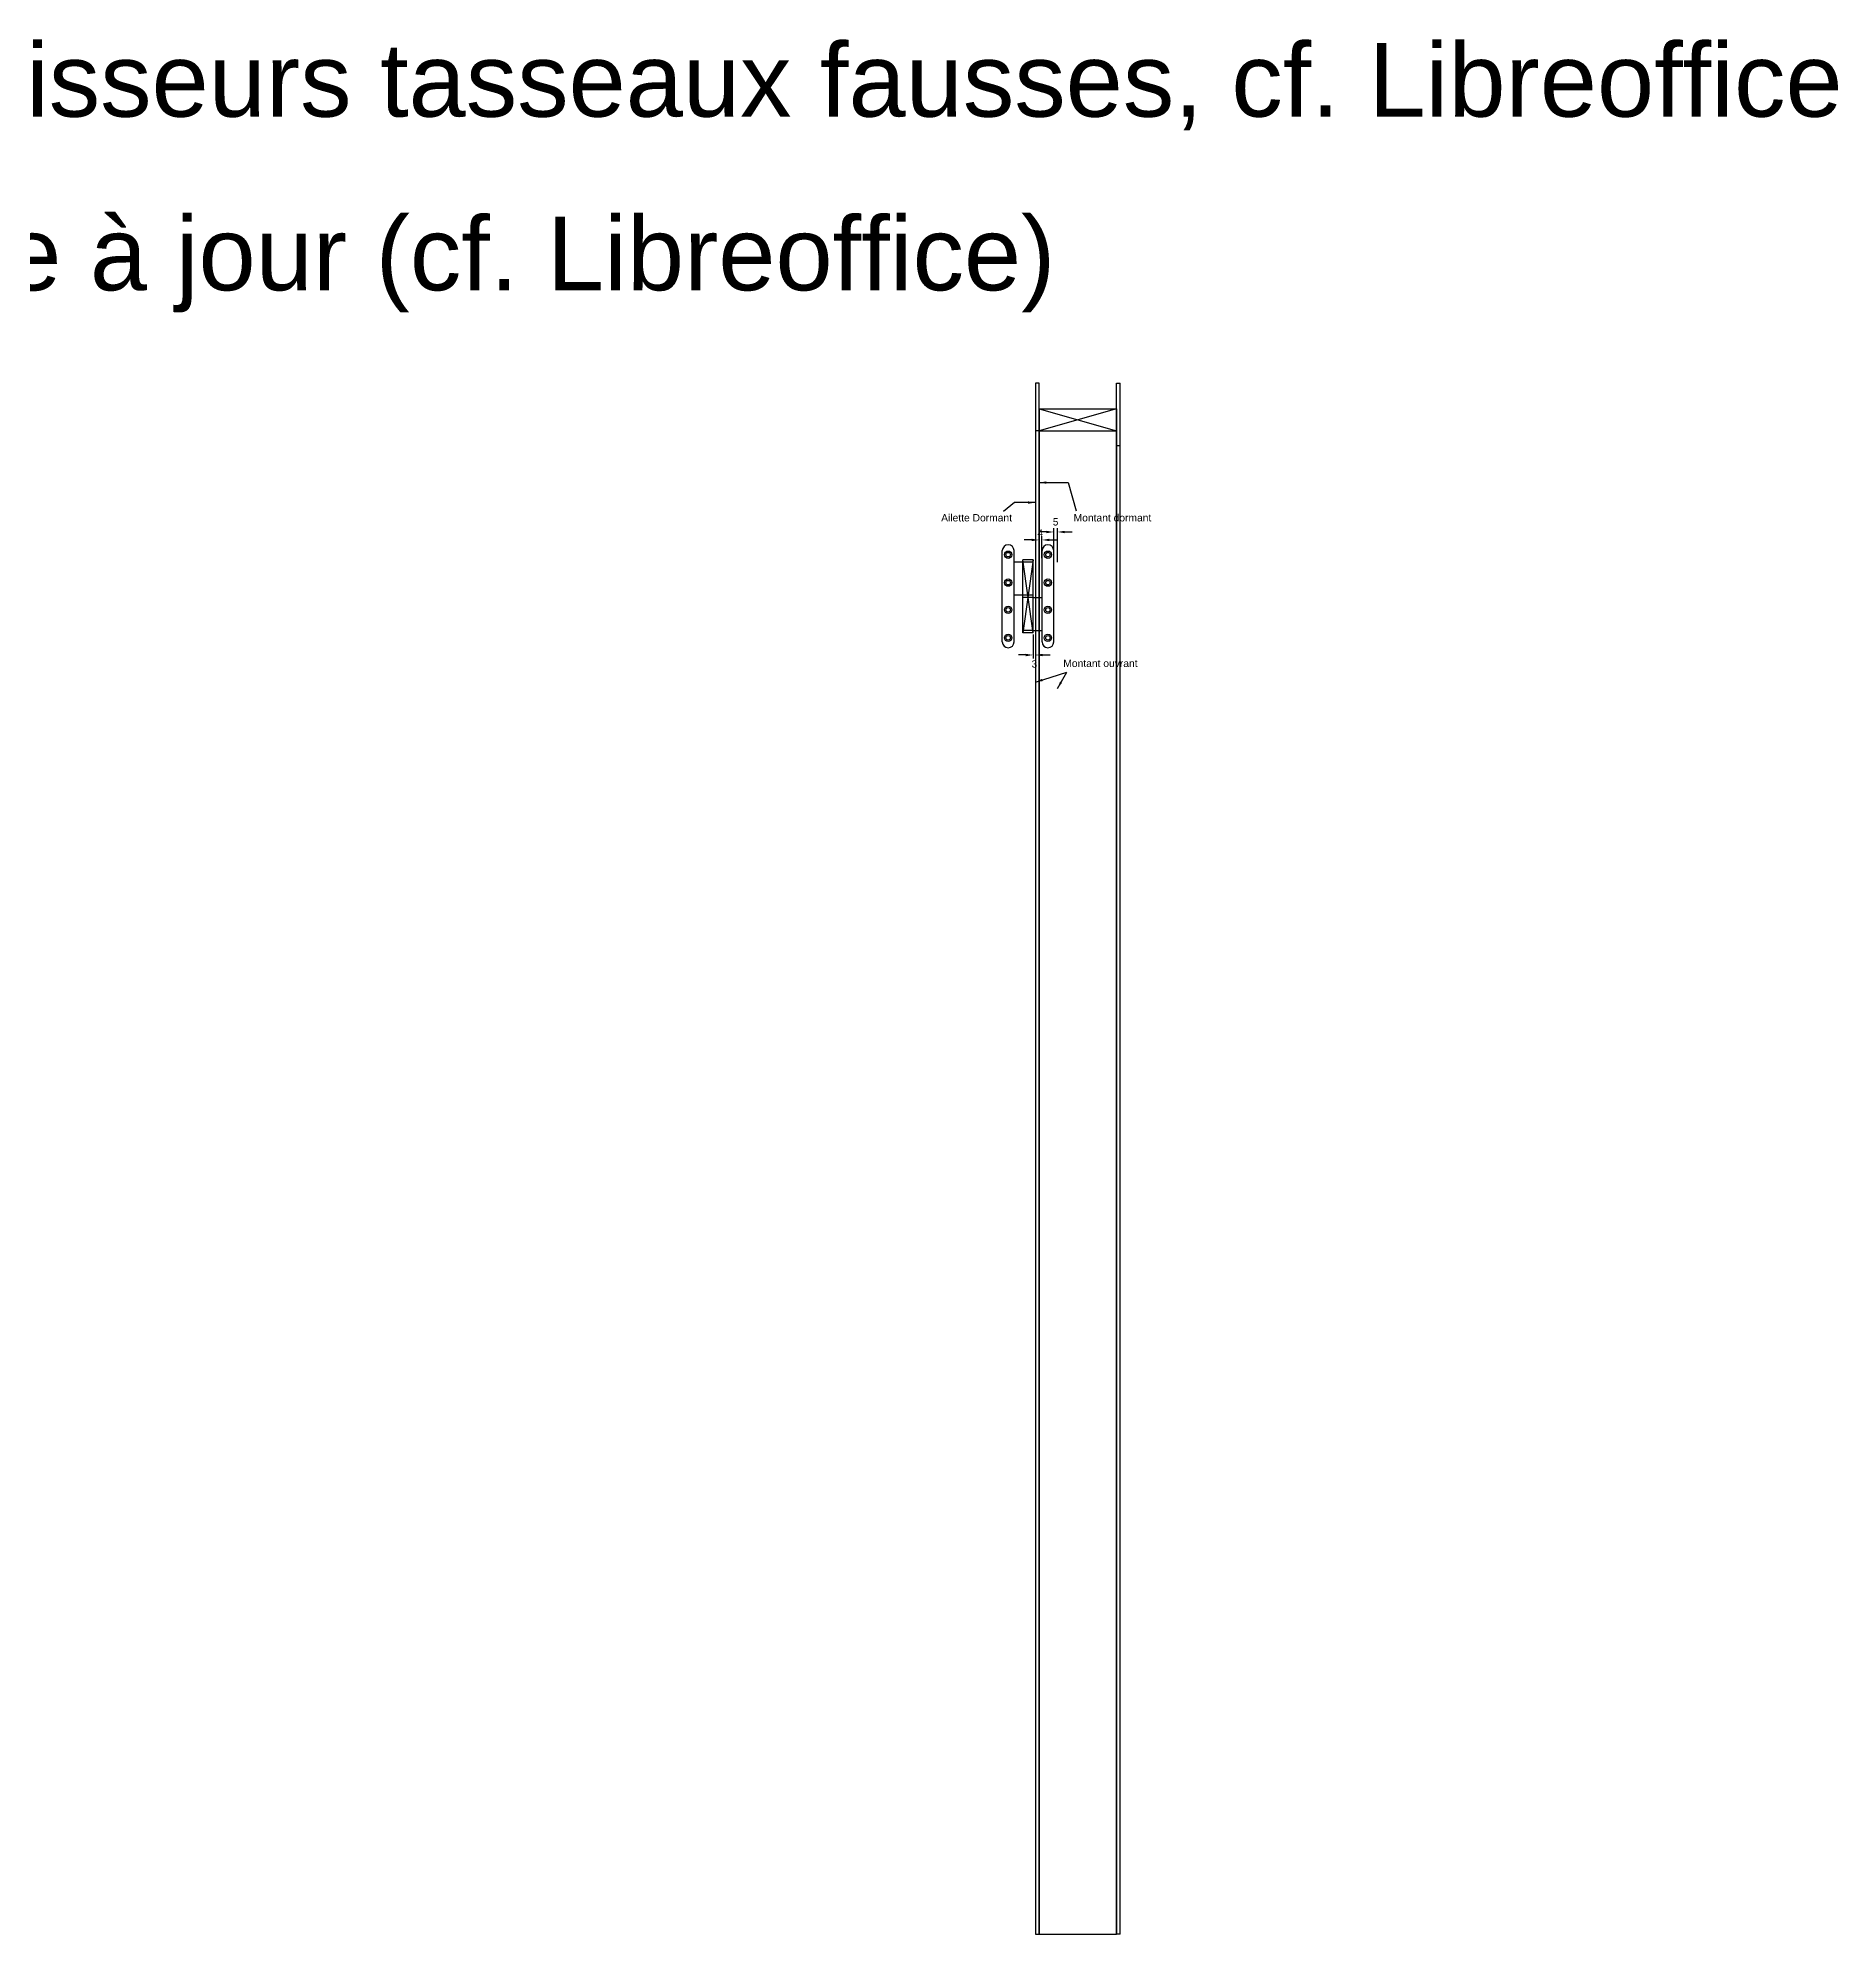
# Model space of a CAD drawing. Header units: millimetres. Extents: x -1244 to 3649, y 0 to 2577.
# Drawn here: x 1202 to 3649, y 0 to 2577 of the extents above; entities that cross this region are included whole.
import ezdxf

# ---------------------------------------------------------------- set-up
doc = ezdxf.new("R2010")
doc.units = ezdxf.units.MM
doc.layers.get('Defpoints').update_dxf_attribs({"true_color": 0xffffff})
for name, color, linetype, lineweight, true_color in [('Dormant ... Montants', 30, 'Continuous', 25, 0xff7f00), ('Dormant ... Parement', 30, 'Continuous', 25, 0xff7f00), ('paumelles', 178, 'Continuous', 25, 0x000000)]:
    doc.layers.add(name, color=color, linetype=linetype, lineweight=lineweight, true_color=true_color)
doc.styles.add('QCADDimTextStyle', font='txt')
doc.styles.add('textstyle17', font='')
doc.styles.add('textstyle18', font='')
doc.styles.add('textstyle19', font='')
doc.styles.add('textstyle20', font='')
doc.styles.add('textstyle21', font='')
doc.styles.get('textstyle17').set_extended_font_data('Liberation Sans')
doc.styles.get('textstyle18').set_extended_font_data('Liberation Sans')
doc.styles.get('textstyle19').set_extended_font_data('Liberation Sans')
doc.styles.get('textstyle20').set_extended_font_data('Liberation Sans')
doc.styles.get('textstyle21').set_extended_font_data('Liberation Sans')
doc.dimstyles.new('QCADDimStyle', dxfattribs={"dimtxt": 10, "dimasz": 10, "dimexe": 5, "dimexo": 2.5, "dimgap": 2.5, "dimtad": 1, "dimtoh": 1, "dimdec": 4, "dimzin": 0, "dimdsep": 46, "dimtxsty": 'QCADDimTextStyle', "dimcen": 0.09, "dimadec": 0, "dimazin": 0, "dimtfac": 1, "dimtdec": 4, "dimtofl": 0, "dimtmove": 0, "dimatfit": 3, "dimfxl": 1, "dimtolj": 1, "dimtzin": 0, "dimarcsym": 0})

# ---------------------------------------------------------------- blocks, each defined once
blk = doc.blocks.new('30x105_MontantsDormantProfil')
at = {"layer": 'Dormant ... Montants'}
for p, q in [((0, 2073), (0, 0)), ((0, 2073), (105, 2073)), ((105, 2073), (105, 0)), ((0, 0), (105, 0))]:
    blk.add_line(p, q, dxfattribs=at)
blk = doc.blocks.new('30x105_TraversesDormantProfil')
at = {"layer": 'Dormant ... Montants'}
for p, q in [((0, 30), (105, 30)), ((0, 0), (0, 30)), ((0, 30), (105, 0)), ((105, 30), (0, 0)), ((105, 0), (105, 30)), ((0, 0), (105, 0))]:
    blk.add_line(p, q, dxfattribs=at)
blk = doc.blocks.new('140x70_paumelles')
at = {"layer": 'paumelles'}
for p, q in [((0, -124), (0, 0)), ((16, -124), (16, 0)), ((54, -124), (54, 0)), ((70, -124), (70, 0)), ((28, -15.5), (16, -15.5)), ((28, -111.5), (28, -12.5)), ((42, -12.5), (28, -12.5)), ((42, -111.5), (28, -12.5)), ((42, -12.5), (28, -111.5)), ((42, -15.5), (28, -15.5)), ((42, -111.5), (42, -12.5)), ((28, -60.5), (16, -60.5)), ((42, -60.5), (28, -60.5)), ((42, -63.5), (28, -63.5)), ((42, -63.5), (54, -63.5)), ((42, -108.5), (28, -108.5)), ((42, -111.5), (28, -111.5)), ((42, -108.5), (54, -108.5))]:
    blk.add_line(p, q, dxfattribs=at)
for centre, radius in [((8, -5.5), 5), ((8, -5.5), 3), ((62, -5.5), 5), ((62, -5.5), 3), ((8, -43.5), 5), ((8, -43.5), 3), ((62, -43.5), 5), ((62, -43.5), 3), ((8, -80.5), 5), ((62, -80.5), 5), ((8, -80.5), 3), ((62, -80.5), 3), ((8, -118.5), 5), ((8, -118.5), 3), ((62, -118.5), 5), ((62, -118.5), 3)]:
    blk.add_circle(centre, radius, dxfattribs=at)
for centre, start, end in [((8, 0), 0, 180), ((62, 0), 0, 180), ((8, -124), 180, 0), ((62, -124), 180, 0)]:
    blk.add_arc(centre, 8, start, end, dxfattribs=at)
blk = doc.blocks.new('*D24')
at = {"layer": 'Defpoints', "color": 0}
for p in [(2555, 1768.8), (2558, 1768.8), (2558, 1738.5)]:
    blk.add_point(p, dxfattribs=at)
at = {"layer": 'paumelles', "color": 0, "lineweight": -2}
for p, q in [((2555, 1766.3), (2555, 1733.5)), ((2558, 1766.3), (2558, 1733.5)), ((2545, 1738.5), (2535, 1738.5)), ((2568, 1738.5), (2578, 1738.5))]:
    blk.add_line(p, q, dxfattribs=at)
at = {"layer": 'paumelles', "color": 0}
for points in [[(2545, 1736.8), (2545, 1740.1), (2555, 1738.5)], [(2568, 1740.1), (2568, 1736.8), (2558, 1738.5)]]:
    blk.add_solid(points, dxfattribs=at)
at = {"layer": 'paumelles', "color": 0, "insert": (2556.7, 1726.2), "char_height": 10, "attachment_point": 5, "style": 'QCADDimTextStyle'}
blk.add_mtext('\\A1;3', dxfattribs=at)
blk = doc.blocks.new('*D25')
at = {"layer": 'Defpoints', "color": 0}
for p in [(2567, 1894.9), (2563, 1867.8), (2567, 1867.8)]:
    blk.add_point(p, dxfattribs=at)
at = {"layer": 'paumelles', "color": 0, "lineweight": -2}
for p, q in [((2553, 1894.9), (2543, 1894.9)), ((2563, 1870.3), (2563, 1899.9)), ((2567, 1870.3), (2567, 1899.9)), ((2577, 1894.9), (2587, 1894.9))]:
    blk.add_line(p, q, dxfattribs=at)
at = {"layer": 'paumelles', "color": 0}
for points in [[(2553, 1893.2), (2553, 1896.5), (2563, 1894.9)], [(2577, 1896.5), (2577, 1893.2), (2567, 1894.9)]]:
    blk.add_solid(points, dxfattribs=at)
at = {"layer": 'paumelles', "color": 0, "insert": (2564.7, 1904.4), "char_height": 10, "attachment_point": 5, "style": 'QCADDimTextStyle'}
blk.add_mtext('\\A1;4', dxfattribs=at)
blk = doc.blocks.new('*D26')
at = {"layer": 'Defpoints', "color": 0}
for p in [(2588, 1905.7), (2583, 1862.3), (2588, 1862.3)]:
    blk.add_point(p, dxfattribs=at)
at = {"layer": 'paumelles', "color": 0, "lineweight": -2}
for p, q in [((2583, 1864.8), (2583, 1910.7)), ((2588, 1864.8), (2588, 1910.7)), ((2573, 1905.7), (2563, 1905.7)), ((2598, 1905.7), (2608, 1905.7))]:
    blk.add_line(p, q, dxfattribs=at)
at = {"layer": 'paumelles', "color": 0}
for points in [[(2573, 1904), (2573, 1907.3), (2583, 1905.7)], [(2598, 1907.3), (2598, 1904), (2588, 1905.7)]]:
    blk.add_solid(points, dxfattribs=at)
at = {"layer": 'paumelles', "color": 0, "insert": (2585.5, 1919.4), "char_height": 10, "attachment_point": 5, "style": 'QCADDimTextStyle'}
blk.add_mtext('\\A1;5', dxfattribs=at)

msp = doc.modelspace()

# ---------------------------------------------------------------- linework, layer by layer
at = {"layer": 'Dormant ... Parement'}
for p, q in [((2558.04298, 2108), (2558.04298, 0)), ((2563.04298, 2108), (2558.04298, 2108)), ((2563.04298, 0), (2563.04298, 2108)), ((2668.04298, 2108), (2673.04298, 2108)), ((2668.04298, 0), (2668.04298, 2108)), ((2673.04298, 0), (2673.04298, 2108)), ((2563.04298, 2043), (2558.04298, 2043)), ((2668.04298, 2023), (2673.04298, 2023)), ((2558.04298, 0), (2563.04298, 0)), ((2673.04298, 0), (2668.04298, 0))]:
    msp.add_line(p, q, dxfattribs=at)

# ---------------------------------------------------------------- block references
at = {"layer": 'Dormant ... Montants'}
for name, p in [('30x105_MontantsDormantProfil', (2563.04298, 0)), ('30x105_TraversesDormantProfil', (2563.04298, 2043))]:
    msp.add_blockref(name, p, dxfattribs=at)
at = {"layer": 'paumelles'}
msp.add_blockref('140x70_paumelles', (2513.04298, 1880.33408), dxfattribs=at)

# ---------------------------------------------------------------- texts
at = {"layer": 'Defpoints', "char_height": 100, "attachment_point": 1}
for s, insert, style in [('Attention : dimensions parement et épaisseurs tasseaux fausses, cf. Libreoffice', (-1244.17765, 2570.16582), 'textstyle21'), ('Attention, vue(s) de profil non mise à jour (cf. Libreoffice)', (-923.99564, 2334.16524), 'textstyle20')]:
    msp.add_mtext(s, dxfattribs=dict(at, insert=insert, style=style))
at = {"layer": 'paumelles', "char_height": 10, "attachment_point": 1}
for s, insert, style in [('Ailette Dormant', (2430, 1930), 'textstyle19'), ('Montant dormant', (2610, 1930), 'textstyle17'), ('Montant ouvrant', (2595.9789, 1732.15689), 'textstyle18')]:
    msp.add_mtext(s, dxfattribs=dict(at, insert=insert, style=style))

# ---------------------------------------------------------------- dimensions: what is measured, and where the dimension line sits
at = {"layer": 'paumelles'}
for base, p1, p2, picture, middle in [((2567.04298, 1894.87281), (2563.04298, 1867.83408), (2567.04298, 1867.83408), '*D25', (2564.71088, 1904.43272)), ((2558.04298, 1738.47203), (2555.04298, 1768.83408), (2558.04298, 1768.83408), '*D24', (2556.73316, 1726.23039))]:
    dim = msp.add_linear_dim(base=base, p1=p1, p2=p2, dimstyle='QCADDimStyle', override={"dimtxt": 10, "dimasz": 10, "dimexe": 5, "dimexo": 2.5, "dimgap": 2.5, "dimzin": 8, "dimclrd": 0, "dimclre": 0, "dimclrt": 0, "dimazin": 2, "dimtmove": 2}, dxfattribs=at)
    dim.commit()
    dim.dimension.update_dxf_attribs({"geometry": picture, "text_midpoint": middle, "dimtype": 160})
dim = msp.add_linear_dim(base=(2588.04298, 1905.68188), p1=(2583.04298, 1862.31814), p2=(2588.04298, 1862.31814), dimstyle='QCADDimStyle', override={"dimtxt": 10, "dimasz": 10, "dimexe": 5, "dimexo": 2.5, "dimgap": 2.5, "dimzin": 8, "dimclrd": 0, "dimclre": 0, "dimclrt": 0, "dimazin": 2, "dimtmove": 2}, dxfattribs=at)
dim.commit()
dim.dimension.update_dxf_attribs({"geometry": '*D26', "text_midpoint": (2585.54298, 1919.43188)})

# ---------------------------------------------------------------- leaders
for points in [[(2563.04298, 1972.79786), (2602.53274, 1972.79786), (2613.23739, 1934.26112)], [(2558.04298, 1945.67941), (2529.74112, 1945.67941), (2514.75461, 1933.54748)], [(2558.04298, 1701.52694), (2600.79709, 1715.29321)], [(2588.04298, 1692.92303), (2600.79709, 1715.29321)]]:
    msp.add_leader(points, dimstyle='QCADDimStyle', dxfattribs=at)

doc.saveas('drawing.dxf')
